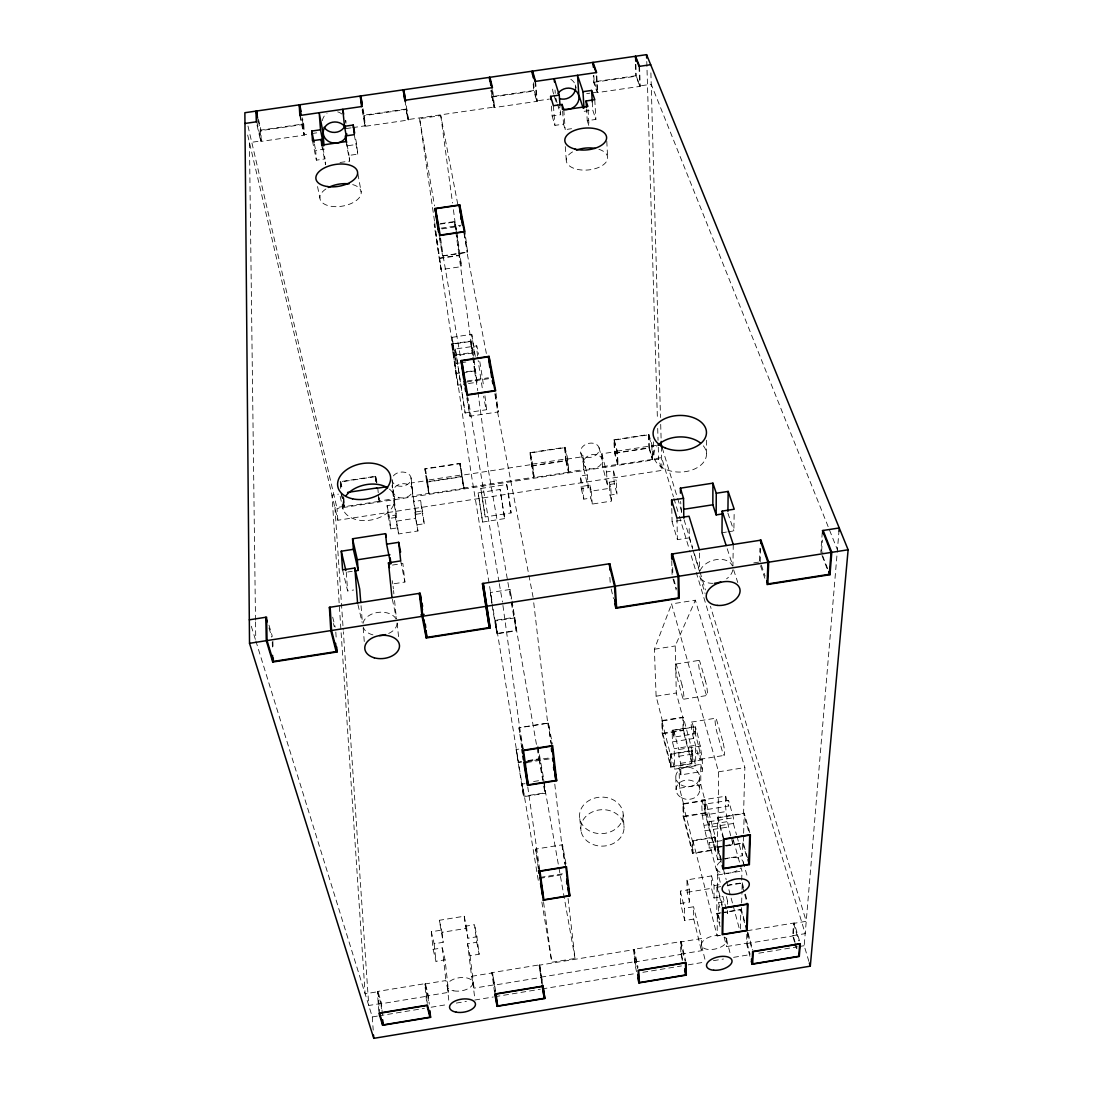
<?xml version="1.0" encoding="UTF-8"?>
<svg xmlns="http://www.w3.org/2000/svg" width="1093" height="1093" viewBox="0 0 1093 1093"><rect width="100%" height="100%" fill="white"/><g stroke="black" fill="none" stroke-linecap="round" stroke-linejoin="round"><path stroke-width="0.75" stroke-dasharray="5 3.75" d="M456.109 363.45L452.092 337.245L456.109 363.45L459.361 363.013M480.824 488.489L485.21 516.934L511.073 512.945L509.256 498.23L506.715 484.513L480.811 488.475L485.21 516.934M733.02 838.823L732.911 844.315L709.166 848.168L709.166 842.689L721.899 840.626M704.548 804.243L709.207 821.69L709.193 827.36L733.335 823.453L733.458 817.769L728.566 800.363L704.548 804.243L704.561 809.927L728.471 806.06L728.566 800.363M726.189 908.911L722.938 896.547L714.03 898.009L711.529 888.322L711.57 875.889L686.964 879.906L687.169 892.312L689.546 902.012L680.625 903.46L684.724 920.538L693.713 919.063L693.563 906.766L684.478 908.256L684.724 920.538M714.03 898.009L714.098 885.603L711.57 875.889M714.685 849.48L714.767 836.91L692.853 840.462L692.989 853.005L714.685 849.48L705.081 813.301L705.053 800.622L700.818 784.774L700.722 764.349L679.108 767.819L679.532 788.203L683.576 804.093L683.822 816.731L692.989 853.005M715.437 837.293L715.355 849.862L692.566 853.565L683.166 816.375L682.934 803.738L705.477 800.09L715.437 837.293L692.415 841.023L692.566 853.565M720.082 926.645L716.762 913.734L716.981 886.901L720.342 886.341M721.243 862.281L717.281 847.485L717.527 817.523L744.21 813.206L749.948 833.139M720.465 935.403L717.158 935.95L717.35 913.324L720.711 912.778M722.254 905.018L717.568 887.133L717.677 874.96L709.166 842.689M721.079 859.221L717.8 859.754L717.91 847.034L721.216 846.488M723.593 837.785L718.156 817.796L718.538 771.822L671.58 603.923L695.38 600.194L744.866 767.587L743.568 813.684L749.73 835.148M726.38 896.547L727.61 901.192L718.538 902.681L718.429 915.019L720.055 921.331M732.911 844.315C728.785 828.494 724.55 812.686 725.711 796.196L701.925 800.021C701.173 816.498 705.217 832.32 709.166 848.168M747.475 932.479L747.106 943.191L726.572 946.579L726.777 934.365M733.266 544.464L732.911 566.147L727.187 548.659M727.46 910.455L727.405 913.543L726.599 910.455M727.569 904.28L727.61 901.192M727.924 531.826L733.868 530.897L734.195 510.896M504.638 518.615L482.628 522.058L478.147 492.847L500.129 489.473L504.638 518.615L500.088 489.459M740.33 928.913L740.876 909.472L722.391 912.491M741.696 880.152L741.956 871.012L741.054 867.787A13.703 7.446 -13.7 0 1 720.847 872.487A13.703 7.446 -13.7 0 1 721.558 860.86M722.719 858.961L742.379 855.764L742.748 843.004L722.883 846.228M744.511 920.962L741.45 909.69L741.6 904.649M741.641 902.968L741.983 891.191M742.024 889.497L742.215 882.775L728.758 884.975M747.516 858.005L743.349 843.25L743.595 834.902M743.636 833.235L744.21 813.206M749.948 956.307L746.533 943.587L746.97 930.744L794.187 922.984L799.857 942.029M759.485 560.941L759.922 548.221M760.209 561.884L760.673 548.508M794.543 942.016L792.685 935.69L793.586 923.38L806.238 921.303L710.423 606.273M822.264 532.264L820.788 552.416L825.775 551.637M795.089 942.234L793.231 935.909L794.187 922.984M821.622 551.241L822.442 540.051M808.888 961.43L804.188 945.705L838.959 531.362M452.078 337.341L471.739 334.294L474.813 356.209M455.371 349.063L465.153 413.072L455.33 348.995L476.726 345.853M506.715 484.513L511.073 512.945M671.143 766.658L670.801 753.883L691.664 750.549L691.814 763.338L671.143 766.658L662.809 733.731L662.399 720.902L656.101 696.2L654.393 649.228L671.58 603.923M691.814 763.338L683.098 730.493L682.865 717.636L676.28 693.003L675.242 645.949L695.38 600.194M541.855 902.067L551.787 962.277L575.027 958.465L568.046 898.391M378.806 1011.435L377.358 991.488L425.355 983.604L428.47 995.969L429.289 1004.194M494.528 992.362L491.905 972.661L539.655 964.818L542.756 984.41M636.522 971.691L634.514 962.031L633.708 949.352L681.158 941.551L685.694 960.856M382.372 1014.973L381.512 1003.388L378.028 991.693L365.13 993.81L331.971 495.143L338.379 494.159M424.835 984.001L445.876 980.544L448.636 992.348L427.828 995.764L424.835 984.001L426.612 1002.185M440.411 930.28L431.311 931.769L434.153 943.778L443.157 942.303L439.331 920.279L464.211 916.221L465.427 926.195L474.526 924.719L476.753 942.248L467.572 943.751L471.561 976.322L492.547 972.866L495.689 991.269M541.923 983.645L539.122 965.215L634.309 949.571L638.025 967.346M682.36 960.501L680.871 954.107L680.584 941.961L701.392 938.545L693.563 906.766M381.512 1003.388L368.751 1005.492L343.366 631.795M471.561 976.322L474.048 988.154L494.815 984.738M540.898 977.156L635.074 961.649L634.309 949.571M680.871 954.107L701.446 950.719L701.392 938.545M792.685 935.69L805.199 933.627L689.656 550.544M377.358 991.488L381.02 1003.784L428.47 995.969M539.655 964.818L541.513 977.347L494.296 985.121L491.905 972.661M634.514 962.031L681.445 954.312L681.158 941.551M746.533 943.587L793.231 935.909M255.858 640.99L372.289 1016.927L377.331 1016.094M379.025 1015.821L424.398 1008.333M431.12 1007.227L447.925 1004.453M456.327 1003.073L466.41 1001.407M474.813 1000.027L493.298 996.98M494.979 996.693L540.352 989.22M542.032 988.946L636.14 973.426M642.862 972.305L681.513 965.939M688.235 964.832L705.04 962.059M713.442 960.665L723.525 959.012M733.608 957.345L750.413 954.572M758.815 953.192L797.466 946.811M799.147 946.538L804.188 945.705M717.677 874.96L741.956 871.012M680.625 903.46L680.352 891.109L689.355 889.647L686.964 879.906M714.098 885.603L721.599 884.374M439.331 920.279L442.064 932.329L466.697 928.312L467.913 938.245L476.917 936.783L474.526 924.719M687.169 892.312L711.529 888.322M717.568 887.133L720.779 886.614M727.187 885.562L741.614 883.212L747.421 904.294M431.311 931.769L433.129 949.38L442.323 947.877L445.07 959.818L448.636 992.348M716.762 913.734L720.055 913.201M721.694 912.928L741.45 909.69M433.129 949.38L435.984 961.321L445.07 959.818M467.572 943.751L470.058 955.733L479.144 954.244L476.917 936.783M679.532 788.203L700.818 784.774M683.576 804.093L705.053 800.622M683.166 816.375L705.491 812.768L705.477 800.09M683.822 816.731L705.081 813.301M701.993 815.446L725.492 811.648M718.156 817.796L743.568 813.684M538.33 868.634L535.652 849.097L562.512 844.752L566.201 865.096M709.207 821.69L733.458 817.769M704.602 825.311L728.225 821.499M704.602 830.817L728.129 827.005M717.281 847.485L743.349 843.25M540.161 877.406L563.482 873.621M539.682 878.403L564.261 874.4M521.744 747.913L518.984 727.815L548.454 723.115L552.348 743.937M661.784 720.574L683.275 717.158L692.306 750.877L692.443 763.665L670.733 767.149L662.208 733.403L661.784 720.574L670.378 754.389L670.733 767.149M662.399 720.902L682.865 717.636M544.191 782.178L545.557 793.204L523.629 796.715L516.156 749.525L523.055 748.527M691.445 722.077L715.423 718.251M672.127 730.274L693.604 726.845L695.462 733.69L673.903 737.133L672.127 730.274L672.427 741.874L674.176 748.719L674.682 769.158L695.735 765.783L695.558 745.289L674.176 748.719M673.903 737.133L673.725 730.356L695.408 726.9C699.739 741.464 702.731 756.219 702.621 771.385L680.912 774.869L679.108 767.819M662.208 733.403L683.494 730.001L683.275 717.158M662.809 733.731L683.098 730.493M517.945 762.163L521.252 761.643M527.864 760.578L539.45 758.733L538.057 747.653M521.675 761.999L518.533 762.504L495.375 620.291L514.502 617.285L516.21 630.442L497.26 633.421L492.246 604.279M527.987 760.988L539.013 759.225L511.715 602.311M525.965 761.643L550.093 757.791M527.004 762.477L550.94 758.651M672.427 741.874L693.713 738.472L693.604 726.845M680.912 774.869L680.693 763.338L678.862 756.274L678.712 749.511L700.627 746.013M670.378 754.389L692.306 750.877M678.862 756.274L700.654 752.776M533.616 781.509L543.358 779.951M525.023 783.654L521.853 784.159L523.629 796.715M699.957 759.293L724.263 755.386M680.693 763.338L702.58 759.826M516.156 749.525L524.08 796.21L544.956 792.849L544.164 786.4M718.538 771.822L744.866 767.587M654.393 649.228L675.242 645.949M675.884 664.038L699.069 660.377M656.101 696.2L676.28 693.003M683.671 699.206L707.144 695.476M523.274 748.992L519.653 727.583L547.702 723.115L533.493 600.672M491.932 603.76L490.32 592.543L510.035 589.469L511.811 599.497M753.787 562.881L758.61 562.13M515.076 617.887L495.006 621.043L496.85 633.844L516.743 630.716L512.111 601.177M390.761 528.903L388.193 516.183L395.297 515.09L397.811 527.823L390.761 528.903L389.654 518.369L396.65 517.29L392.168 485.142M415.886 514.325L422.882 513.245L420.586 500.512L413.55 501.591L415.886 514.325L411.269 482.983L426.926 480.592L425.382 468.979L459.839 463.705L461.67 475.264L532.728 464.375L534.094 477.204L463.596 488.038L461.765 476.466L427.582 481.712L429.125 493.326L413.605 495.703M587.324 474.881L580.328 475.961L581.339 488.858L588.28 487.779L587.324 474.881L582.856 456.696L567.308 459.074L564.63 447.679L530.324 452.926L534.094 477.204M602.667 466.684L618.064 464.32L617.354 451.395L601.833 453.786L602.667 466.684L607.353 484.855L614.28 483.775L616.985 494.022L610.003 495.102L609.211 482.177L616.247 481.084L616.985 494.022M414.834 512.084L417.936 530.966L398.48 533.971L395.967 521.238L415.572 518.219L414.834 512.084L421.925 510.991L420.586 500.512M589.851 485.155L591.327 491.14L610.768 488.147L611.547 501.086L592.256 504.064L590.794 498.066L589.851 485.155L582.801 486.235L580.328 475.961M417.184 524.831L424.221 523.752L422.882 513.245M581.339 488.858L583.799 499.146L590.794 498.066M347.752 572.008L352.219 571.311M392.455 565.067L402.866 563.455L404.916 582.036L392.865 583.908L393.371 588.881M671.785 508.45L672.086 521.73L683.835 519.899M342.587 569.904L347.615 590.944L353.654 590.001M672.086 521.73L677.387 539.682L689.287 537.838L689.15 526.198M721.981 532.756L726.435 532.059M340.702 488.393L340.21 481.685L375.678 476.261L377.044 482.915M426.434 480.333L424.89 468.733L460.221 463.323L462.052 474.868L426.434 480.333L428.757 493.708L464.074 488.284L460.221 463.323M529.859 452.666L565.026 447.283L567.704 458.677L568.866 472.19L533.698 477.586L529.859 452.666L533.698 477.586M613.829 439.823L648.873 434.454L652.22 445.725L652.685 459.32L617.654 464.703L614.594 453.363L613.829 439.823L616.903 451.136L617.654 464.703M341.084 486.959L340.715 481.931L375.309 476.644L376.607 482.983M618.064 464.32L615.004 452.98L614.28 440.083L648.463 434.85L651.811 446.122L652.234 459.06L661.634 457.625L673.425 496.755M532.25 464.115L567.704 458.677M616.903 451.136L652.22 445.725M651.811 446.122L656.538 445.397M531.704 465.741L565.737 460.536L568.401 471.944L583.826 469.566L588.28 487.779M615.004 452.98L648.914 447.775L652.234 459.06M531.321 466.124L566.201 460.781L568.866 472.19M614.594 453.363L649.351 448.034L652.685 459.32M343.83 497.943L344.459 506.332L334.936 507.794L343.243 630.087M378.41 497.834L379.052 501.018L394.614 498.627M341.071 493.421L344.104 506.701L379.558 501.263L379.23 497.916M337.846 520.241L337.04 508.477L658.614 459.087L661.989 470.373L337.846 520.241L247.209 133.032M388.193 516.183L387.1 505.649L394.149 504.57L392.127 485.92M601.833 453.786L606.547 471.93L613.542 470.851L616.247 481.084M473.064 352.342L471.001 341.03L451.628 343.94L453.513 355.293L473.064 352.342L477.067 382.263L463.309 384.271M452.133 344.24L454.073 355.881L472.695 353.066L470.591 341.467L452.133 344.24L471.22 473.775L492.219 602.352M460.986 362.767L465.878 362.029M456.368 373.328L459.675 372.836M466.274 371.839L474.512 370.595L477.75 390.638M451.628 343.94L455.972 373.751L460.727 373.041M462.325 372.795L475.018 370.882L477.067 382.263M467.244 380.979L488.393 377.782M466.438 382.058L489.486 378.574M455.972 373.751L457.858 385.16L461.642 384.517M465.181 412.949L486.453 409.725M466.82 398.016L469.935 416.228L498.299 411.911L495.689 390.843M440.588 223.614L454.934 221.496L456.683 230.91M439.7 224.174L454.497 221.988L456.587 233.246M441.135 228.164L460.74 225.267M441.914 228.902L460.249 226.183M439.509 238.247L442.515 255.83L467.585 252.114L464.935 231.771M440.602 238.288L443.13 255.899L466.984 252.36L486.358 353.463M434.727 222.753L439.605 258.044L458.964 255.175L473.009 355.949M439.181 258.522L459.497 255.502L461.56 266.596L441.039 269.643L434.222 224.557L441.039 269.643M322.872 147.555L325.099 158.895L316.383 160.165L315.672 150.41L324.32 149.14M348.066 145.683L356.701 144.426L355.252 136.352M551.378 106.171L552.143 115.981L560.695 114.724L560.094 106.554M584.195 111.308L592.734 110.065L595.876 119.41L587.255 120.667L586.558 109.177M340.019 162.502L349.651 161.095L349.063 155.411L357.766 154.14L356.701 144.426M552.143 115.981L554.93 125.381L563.551 124.124L565.218 129.63L571.571 128.701M255.502 620.209L249.45 142.609L261.186 140.915L260.926 130.108L303.116 123.987L301.818 117.607M363.04 108.74L364.147 115.134L406.145 109.054L407.839 119.615L494.542 107.018L492.465 87.618M491.304 90.172L492 96.608L533.753 90.541L536.704 100.898L549.342 99.067M593.8 75.321L594.168 81.784L635.743 75.759L639.692 85.937L651.223 84.27L837.416 549.82M303.745 124.383L304.414 135.122L260.762 141.462L260.517 130.654L303.745 124.383L302.406 117.853M491.522 97.154L534.313 90.951L537.278 101.307L494.063 107.579L490.812 90.555M593.677 82.344L636.276 76.168L640.225 86.347L597.215 92.604L593.677 82.344L593.294 75.718M299.837 115.516L303.786 134.726L310.18 133.797M311.765 133.565L318.145 132.636M346.317 128.55L351.099 127.854M352.684 127.621L365.431 125.777L364.147 115.134M586.681 93.643L589.824 93.178M591.409 92.96L597.707 92.044L596.819 75.786M362.125 109.874L364.98 126.323L408.44 120.011L405.448 100.214M434.495 221.087L419.603 118.659L440.766 115.585L457.748 204.2M471.711 334.28L475.305 356.386M822.715 555.968L828.18 570.027M821.991 555.545L827.456 569.603M594.168 81.784L597.707 92.044M761.302 565.026L765.114 576.052M760.523 565.682L764.868 578.279M727.883 513.082L733.868 530.897M587.255 120.667L589.045 126.146L587.87 106.39M575.273 85.008L576.23 87.946M733.649 569.89L737.775 582.528M251.294 626.248L255.352 639.364M662.262 447.939L677.154 496.905M677.646 498.531L681.622 511.592M684.109 519.762L692.552 547.511M694.533 554.042L699.493 570.355M699.998 571.994L705.45 589.947M555.654 98.151L557.034 102.674M557.485 104.177L560.695 114.724M681.636 512.658L680.611 501.455M689.287 537.838L692.689 549.014M693.167 550.612L699.479 571.366L699.37 549.738M553.932 95.064L556.173 102.455A11.818 10.452 -25.1 0 1 555.886 98.602M699.78 576.12L705.081 593.567M673.916 498.381L678.835 514.68M679.327 516.306L689.164 548.918M793.586 923.38L798.778 940.854M268.987 625.169L272.335 636.413M269.001 627.956L271.733 637.123M795.567 943.805L796.961 948.56M795.007 943.601L796.414 948.341M673.78 579.249L676.512 588.799M673.001 578.825L676.184 589.974M742.748 843.004L746.902 857.759M725.711 796.196L728.471 806.06M733.335 823.453L736.504 834.751M736.955 836.377L742.379 855.764M743.199 861.885L747.762 878.198M733.471 840.421L740.617 866.175M742.215 882.775L743.568 887.639M745.344 894.129L747.585 902.231M717.527 817.523L722.951 837.511M614.28 440.083L617.354 451.395M747.967 932.548L752.735 950.104M747.831 933.928L752.162 949.899M740.876 909.472L744.798 923.954M700.722 764.349L702.621 771.385M747.106 943.191L750.112 954.326M717.91 847.034L721.435 860.191M691.664 750.549L695.735 765.783M714.767 836.91L721.353 861.544M723.552 869.755L726.176 879.605M726.626 881.245L732.775 904.239M733.212 905.878L739.36 928.872M683.494 730.001L692.443 763.665M701.925 800.021L704.561 809.927M705.491 812.768L717.8 859.754M716.735 868.949L721.038 885.303M716.981 886.901L722.077 906.411M609.211 482.177L610.768 488.147M718.538 902.681L720.191 909.021M673.725 730.356L678.712 749.511M599.06 447.638L602.011 458.992M726.49 939.311L730.63 955.282M610.003 495.102L611.547 501.086M724.126 937.111L726.572 946.579M717.35 913.324L719.85 922.998M670.801 753.883L674.682 769.158M692.853 840.462L717.158 935.95M682.934 803.738L692.415 841.023M332.682 617.162L335.182 627.095M333.474 623.502L334.294 626.74M580.807 453.035L583.594 464.416M701.638 945.841L705.163 960.241M693.713 919.063L701.446 950.719M492 96.608L494.542 107.018M611.178 589.031L613.515 598.65M482.628 522.058L478.119 492.834M680.352 891.109L684.478 908.256M680.584 941.961L685.12 961.253M681.445 954.312L682.947 960.706M247.974 126.023L337.04 508.477M357.957 604.593L362.125 622.395M340.142 496.4L343.106 509.324M256.814 121.747L261.186 140.915M341.576 493.667L344.459 506.332M257.019 125.094L260.762 141.462M258.413 118.973L260.926 130.108M340.715 481.931L342.505 489.842M258.29 120.872L260.517 130.654M340.21 481.685L341.726 488.325M392.332 599.237L396.09 617.094M530.324 452.926L532.728 464.375M633.708 949.352L637.765 968.753M635.074 961.649L636.754 969.682M392.196 580.656L392.865 583.908M300.384 115.434L304.414 135.122M378.875 497.93L379.558 501.263M464.211 916.221L466.697 928.312M465.427 926.195L467.913 938.245M317.544 186.575L319.894 198.079M312.461 140.737L316.383 160.165M314.388 143.948L315.672 150.41M387.1 505.649L389.654 518.369M400.707 560.9L404.916 582.036M476.753 942.248L479.144 954.244M394.149 504.57L396.65 517.29M321.711 145.123L325.564 164.606L325.099 158.895M463.91 233L467.585 252.114M494.815 393.781L498.299 411.911M533.111 597.324L497.602 412.102L495.334 393.835M547.702 723.115L551.979 746.095M346.973 144.057L349.063 155.411M346.044 141.584L349.651 161.095M415.572 518.219L417.936 530.966M565.887 867.132L561.816 844.684L554.616 782.67M357.889 173.91L361.182 192.013M354.269 134.658L357.766 154.14M421.925 510.991L424.221 523.752M537.865 746.068L544 780.607M539.45 758.733L543.235 780.074M543.645 781.618L575.027 958.465M511.305 602.721L516.21 630.442M539.013 759.225L542.579 779.405M543.768 786.127L544.956 792.849M425.382 468.979L427.582 481.712M362.575 109.136L365.431 125.777M424.89 468.733L429.125 493.326M419.603 118.659L434.563 205.908M443.13 255.899L460.522 357.356M499.023 582.009L468.036 397.961M499.31 583.689L502.479 602.106M518.984 727.815L522.509 748.705M439.605 258.044L454.073 355.881M539.737 869.714L527.782 786.974M535.652 849.097L539.04 869.495M538.275 880.33L522.276 783.326L524.08 796.21M490.32 592.543L491.973 602.598M492.164 605.372L496.85 633.844M408.44 120.011L406.746 109.45L363.709 115.694L364.98 126.323M464.074 488.284L462.243 476.712L427.199 482.095L428.757 493.708M541.513 977.347L542.538 983.85M539.122 965.215L541.964 983.167M404.916 100.296L407.839 119.615M459.839 463.705L463.596 488.038M453.513 355.293L457.858 385.16M495.375 620.291L497.26 633.421M439.605 235.514L442.515 255.83M466.971 395.188L469.935 416.228M502.93 605.454L519.653 727.583M543.59 902.367L551.787 962.277M440.766 115.585L452.516 202.997M453.417 209.719L459.497 255.502M473.228 357.616L475.018 370.882M477.969 392.319L488.571 471.11L510.868 599.442M454.497 221.988L455.603 230.281M455.836 231.948L458.964 255.175M470.591 341.467L472.559 356.031M472.777 357.643L474.512 370.595M456.97 232.467L461.56 266.596M492.547 972.866L495.17 992.553M464.484 233.123L466.984 252.36M510.035 589.469L511.292 599.101M470.058 955.733L474.048 988.154M411.023 477.737L412.444 489.377M472.804 982.265L474.813 998.674M411.269 482.983L413.55 501.591M548.454 723.115L550.79 743.281M562.512 844.752L564.78 864.344M397.811 527.823L398.48 533.971M442.064 932.329L443.157 942.303M392.1 480.633L393.371 492.301M447.256 986.473L449.059 1002.923M395.297 515.09L395.967 521.238M442.323 947.877L445.876 980.544M492.11 89.353L494.063 107.579M434.153 943.778L435.984 961.321M345.975 123.304L345.661 120.257A11.722 10.547 2.3 0 1 345.743 123.181M397.142 622.955L398.658 637.779M393.548 590.534L393.876 593.854M394.559 600.481L396.417 618.706M579.796 818.671L581.039 831.186M377.905 489.322L378.233 492.656M378.397 494.337L379.052 501.018M427.828 995.764L428.47 1002.349M375.678 476.261L376.334 482.928M425.355 983.604L427.295 1003.442M375.309 476.644L375.801 481.644M535.037 81.456L536.704 100.898M567.308 459.074L568.401 471.944M533.603 82.685L534.313 90.951M565.026 447.283L566.201 460.781M533.193 84.093L533.753 90.541M564.63 447.679L565.737 460.536M535.57 81.374L537.278 101.307M363.177 627.792L364.365 642.67M361.032 605.7L362.37 622.341M553.4 105.707L554.93 125.381M582.801 486.235L583.799 499.146M555.039 90.036L555.285 93.288M582.856 456.696L583.826 469.566M343.352 496.646L344.104 506.701M381.02 1003.784L381.512 1010.397M563.797 109.901L565.218 129.63M591.327 491.14L592.256 504.064M565.286 146.599L566.256 159.906M562.594 111.008L563.551 124.124M378.028 991.693L379.49 1011.626M346.262 572.226L347.615 590.944M372.289 1016.927L373.205 1030.112M623.229 815.036A21.874 18.267 -3.3 0 1 590.398 831.377A21.874 18.267 -3.3 0 1 590.493 799.721A21.874 18.267 -3.3 0 1 623.229 815.036L624.062 827.606A21.655 18.212 -3.2 0 1 591.545 843.851A21.655 18.212 -3.2 0 1 591.627 812.29A21.655 18.212 -3.2 0 1 624.062 827.606M609.853 577.364L610.29 584.127M606.547 471.93L607.353 484.855M335.811 632.068L336.343 640.361M303.116 123.987L303.786 134.726M592.269 101.881L592.734 110.065M613.542 470.851L614.28 483.775M594.77 99.695L595.876 119.41M596.3 75.95L597.215 92.604M606.793 141.216L607.64 157.911M635.334 64.419L635.743 75.759M648.463 434.85L648.914 447.775M639.036 66.4L639.692 85.937M635.866 64.542L636.276 76.168M648.873 434.454L649.351 448.034M653.368 441.845L653.805 455.057M639.555 66.331L640.225 86.347M646.783 61.481L657.439 419.835M657.699 428.374L658.054 440.315M658.259 447.146L658.614 459.087M650.895 72.862L660.514 417.54M660.705 424.357L661.128 439.7M661.32 446.286L661.989 470.373M675.788 777.041L676.102 789.747M672.673 567.554L672.837 574.358M671.758 560.709L672.099 575.642M272.895 641.359L273.086 649.72M272.266 642.001L272.458 650.362M676.977 518.096L677.387 539.682M689.355 889.647L689.546 902.012M255.53 621.917L255.748 638.981M695.408 726.9L695.462 733.69M699.588 776.809L699.67 789.542M706.461 440.247L706.474 453.499M484.937 395.789A32.407 0.82 81.4 0 1 483.625 396.158M482.245 387.755A32.407 0.82 81.4 0 1 478.201 360.553M477.614 356.058A32.407 0.82 81.4 0 1 478.529 354.337M479.786 361.605A32.407 0.82 81.4 0 1 483.775 387.387M570.806 79.311A11.695 10.411 -25.6 0 1 575.601 87.864M553.809 93.971A11.695 10.411 -25.6 0 1 553.208 86.224M559.78 107.51A11.818 10.452 -25.1 0 1 558.919 106.827M322.421 120.681A11.722 10.547 2.3 0 1 327.012 113.412M337.682 111.869A11.722 10.547 2.3 0 1 341.863 114.041M724.673 937.152A12.87 6.572 -12.8 0 1 716.803 948.628A12.87 6.572 -12.8 0 1 701.528 943.737A12.87 6.572 -12.8 0 1 719.918 935.635M732.775 569.89A17.078 11.422 -16.7 0 1 726.585 578.825M713.101 583.32A17.078 11.422 -16.7 0 1 699.575 575.068M700.121 570.71A17.078 11.422 -16.7 0 1 716.243 559.63A17.078 11.422 -16.7 0 1 732.269 565.696M397.128 623.42A17.174 11.613 -5.8 0 1 387.086 634.09M372.932 634.869A17.174 11.613 -5.8 0 1 363.409 627.614M363.026 623.365A17.174 11.613 -5.8 0 1 378.301 612.367A17.174 11.613 -5.8 0 1 396.253 619.28M725.11 859.112A13.703 7.446 -13.7 0 1 743.39 863.238M703.305 445.794A26.341 17.57 -1.4 0 1 680.297 472.067A26.341 17.57 -1.4 0 1 656.838 446.613M598.896 149.29A20.753 11.026 -4.7 0 1 602.94 165.098A20.753 11.026 -4.7 0 1 572.677 167.844A20.753 11.026 -4.7 0 1 573.033 151.64M389.422 489.09A26.492 17.843 -11.7 0 1 372.822 519.667A26.492 17.843 -11.7 0 1 343.776 499.282M352.67 184.594A20.876 11.135 -9.6 0 1 356.359 200.497A20.876 11.135 -9.6 0 1 326.11 204.938A20.876 11.135 -9.6 0 1 326.848 188.379M705.531 681.267L700.381 663.314A8.689 1.175 80.3 0 0 698.55 662.413A8.689 1.175 80.3 0 0 700.435 674.477L705.545 692.402A8.799 1.202 80.2 0 0 707.458 693.509A8.799 1.202 80.2 0 0 705.531 681.267M722.637 740.835L717.104 721.558A9.045 1.257 80 0 0 715.082 720.15A9.045 1.257 80 0 0 717.022 732.638L722.514 751.888A9.168 1.284 79.9 0 0 724.632 753.528A9.168 1.284 79.9 0 0 722.637 740.835M682.005 684.997L677.1 667.003A8.689 1.038 80.4 0 0 675.46 666.074A8.689 1.038 80.4 0 0 677.346 678.138L682.21 696.118A8.799 1.066 80.3 0 0 683.917 697.252A8.799 1.066 80.3 0 0 682.005 684.997M698.263 744.729L693.003 725.397A9.058 1.12 80.1 0 0 691.172 723.962A9.058 1.12 80.1 0 0 693.126 736.463L698.345 755.755A9.181 1.134 80 0 0 700.258 757.435A9.181 1.134 80 0 0 698.263 744.729M586.408 457.325A9.523 7.05 -14.4 0 0 599.224 448.267A9.523 7.05 -14.4 0 0 584.14 445.329A9.523 7.05 -14.4 0 0 586.408 457.325M589.236 468.706A9.605 7.05 -14.3 0 0 602.175 459.62A9.605 7.05 -14.3 0 0 586.968 456.696A9.605 7.05 -14.3 0 0 589.236 468.706M397.155 485.688A9.577 7.104 -6.3 0 0 411.091 478.379A9.577 7.104 -6.3 0 0 396.417 473.406A9.577 7.104 -6.3 0 0 397.155 485.688M398.453 497.356A9.659 7.104 -6.3 0 0 412.526 490.006A9.659 7.104 -6.3 0 0 397.729 485.06A9.659 7.104 -6.3 0 0 398.453 497.356M453.786 990.845A12.952 6.64 -8.2 0 0 472.873 982.867A12.952 6.64 -8.2 0 0 453.417 979.287A12.952 6.64 -8.2 0 0 453.786 990.845M681.103 784.965A11.914 9.687 2.2 0 0 699.575 777.738A11.914 9.687 2.2 0 0 682.401 768.229A11.914 9.687 2.2 0 0 681.103 784.965M681.349 797.658A11.791 9.659 2.4 0 0 699.657 790.471A11.791 9.659 2.4 0 0 682.647 780.962A11.791 9.659 2.4 0 0 681.349 797.658"/><path stroke-width="1.5" d="M722.856 513.86L716.147 514.899L712.841 504.788L712.923 483.161L680.392 488.175L680.474 493.162M716.147 514.899L716.27 493.257L712.923 483.161M716.27 493.257L728.17 491.413L734.223 509.215L722.186 511.087L721.981 532.756L726.148 545.475M722.992 868.867L723.375 839.055L750.385 834.669L749.374 864.563L722.992 868.867L722.118 865.574M727.911 511.415L728.17 491.413M747.12 930.608L748.036 903.856L722.5 908.037L722.159 934.706L747.12 930.608L745.809 925.785M760.851 543.494L760.96 540.147L671.594 554.069L671.717 559.042M752.093 964.258L752.599 951.497L800.322 943.628L799.297 956.457L752.093 964.258L751.233 961.075M760.195 540.27L767.928 562.308L767.04 584.577L829.997 574.713L831.8 552.334L823.152 530.474L822.92 533.671M752.681 963.862L753.159 951.702L799.721 944.024L798.737 956.252L752.681 963.862L751.397 959.094M838.959 531.362L839.246 527.96L822.387 530.583L831.022 552.457L829.273 574.29L767.832 583.922L768.707 562.185L760.96 540.147M257.552 117.62L256.076 111.103L244.873 112.716L249.518 643.312L373.779 1038.35L810.296 966.157L848.127 549.779L646.578 54.65L635.566 56.235L635.743 61.222M429.932 1017.159L426.939 1005.492L379.613 1013.293L383.11 1024.892L429.932 1017.159L429.276 1010.574M497.643 1005.97L544.232 998.278L542.483 986.433L495.389 994.206L497.643 1005.97L496.126 994.534M639.432 982.566L685.721 974.915L685.489 962.865L638.708 970.57L639.432 982.566L637.752 974.519M430.587 1017.351L427.459 1005.095L378.929 1013.088L382.605 1025.275L430.587 1017.351L429.932 1010.765M497.124 1006.366L544.861 998.483L543.016 986.036L494.746 994.002L497.124 1006.366L495.594 994.931M638.872 982.949L686.308 975.12L686.076 962.455L638.093 970.365L638.872 982.949L637.861 978.126M569.166 895.618L543.877 899.744L539.997 871.326L565.887 867.132L569.166 895.618L567.732 887.666M543.289 900.195L569.836 895.864L566.488 866.653L539.3 871.066L543.358 900.714M523.82 762.982L527.004 762.477M528.206 784.829L555.927 780.388L551.979 746.095L523.547 750.631L528.206 784.829L524.353 761.903M527.577 785.361L556.665 780.703L552.648 745.549L522.768 750.304L527.577 785.361L524.08 764.581M249.313 619.827L266.596 617.135L267.061 640.566L273.359 661.415L336.152 651.578L335.633 643.285M336.152 651.578L330.783 630.606L329.389 607.366L420.108 593.239L421.351 599.743M485.62 604.784L482.464 583.525L609.757 563.701L615.291 586.162L616.602 607.626L678.452 597.926L678.043 576.353L671.594 554.069M420.887 614.894L424.139 614.375M249.518 643.312L266.268 640.689L272.731 662.057L337.068 651.974L336.753 647.001M267.061 640.566L330.783 630.606M330.168 607.243L331.575 630.483L422.062 616.356L419.329 593.349L422.513 610.017M486.125 606.342L489.281 627.587L426.898 637.356L422.854 616.22L486.125 606.342L482.464 583.525M422.062 616.356L426.229 637.998L490.129 627.983L486.918 606.219L614.512 586.285L608.992 563.824M615.291 586.162L678.043 576.353M614.69 603.459L615.865 608.282L679.231 598.336L678.821 576.23L767.928 562.308M768.707 562.185L831.022 552.457M831.8 552.334L848.127 549.779M355.198 570.847L358.19 570.382L353.381 549.328L352.547 538.767L385.542 533.671L386.212 536.923M360.758 602.38L359.693 589.059L354.842 568.005L342.587 569.904L341.276 551.2L353.381 549.328M390.625 563.674L386.608 544.191L398.685 542.333L400.612 552.074M671.703 505.13L671.594 500.157L683.521 498.312L683.822 518.246M358.19 570.382L357.343 559.807L389.887 554.779M683.958 509.256L712.841 504.788M391.991 597.611L388.48 562.799L400.707 560.9L398.685 542.333M347.574 492.424L376.825 487.943M376.457 488.325L385.856 486.877M658.109 445.152L661.265 444.673L662.262 447.939M461.027 360.553L489.022 356.332L495.689 390.843L466.971 395.188L461.027 360.553L463.541 378.26M461.765 360.868L488.434 356.851L494.924 390.515L467.572 394.655L461.765 360.868L464.798 382.304M434.973 208.503L459.743 204.856L464.935 231.771L439.605 235.514L434.973 208.503L435.451 211.864M435.615 208.736L459.21 205.265L464.265 231.525L440.137 235.091L435.615 208.736L436.066 211.919M244.969 123.454L256.814 121.747L256.609 111.021L299.209 104.86L301.162 114.423M300.384 115.434L299.742 104.791L360.307 96.034L361.715 104.218M299.209 104.86L299.837 115.516L362.084 106.499L360.827 95.952L403.235 89.831L404.916 100.296L492.465 87.618L489.924 77.289L532.086 71.195L535.037 81.456L596.641 72.534L593.075 62.383L635.047 56.317L639.036 66.4L650.677 64.719M405.503 101.239L403.768 89.749L489.391 77.371L491.932 87.7M533.179 77.74L532.605 71.127L592.556 62.465L596.109 72.616M322.544 145.943L321.274 139.453L312.461 140.737L311.792 131.051L320.522 129.78L319.183 112.716L322.941 131.939L323.938 144.454M346.29 135.997L344.5 126.296L353.217 125.039L354.665 133.114M550.858 99.641L550.612 96.375L559.247 95.118L559.971 104.928M583.211 108.303L578.798 94.79L577.541 75.308L582.979 91.675L591.6 90.432L594.77 99.695L586.067 100.966L586.463 107.538M321.274 139.453L321.711 145.123L346.044 141.584L345.47 135.942L354.269 134.658L353.217 125.039M586.067 100.966L587.87 106.39L563.797 109.901L562.116 104.45L553.4 105.707L550.612 96.375M635.566 56.235L639.555 66.331M828.781 571.584L829.997 574.713M766.753 580.779L767.832 583.922M722.186 511.087L733.266 544.464M559.247 95.118L554.178 78.682L554.424 81.934M680.392 488.175L683.521 498.312M699.37 549.738L689.041 516.224L676.977 518.096L671.594 500.157M809.366 963.001L810.296 966.157M267.184 621.849L265.818 617.258L266.268 640.689M532.605 71.127L535.57 81.374M678.821 576.23L672.373 553.946L672.482 559.056M747.981 859.644L749.374 864.563M331.575 630.483L337.068 651.974M329.389 607.366L330.195 610.591M614.649 599.606L616.602 607.626M341.276 551.2L345.88 570.614M684.819 968.712L686.308 975.12M684.601 970.106L685.721 974.915M352.547 538.767L357.343 559.807M256.609 111.021L257.32 114.205M388.48 562.799L389.491 567.663M299.742 104.791L301.067 111.322M311.792 131.051L314.06 142.336M320.522 129.78L323.692 145.915M492.274 380.596L492.916 383.889M421.966 602.994L422.595 606.246M552.539 758.392L553.126 761.575M553.714 764.772L554.602 769.54M555.189 772.737L556.665 780.703M553.509 767.327L554.11 770.592M554.711 773.858L555.927 780.388M345.47 135.942L346.672 142.432M343.667 114.109L342.792 109.286L344.5 126.296M566.816 879.155L567.718 884.169M568.319 887.502L569.836 895.864M566.584 881.3L567.158 884.483M360.827 95.952L362.22 103.944M438.416 231.853L435.943 215.225M463.992 381.471L464.566 384.791M465.126 388.097L465.686 391.403M540.161 877.406L543.084 894.962M540.516 883.431L542.456 895.167M403.768 89.749L405.448 100.214M486.918 606.219L483.243 583.402L486.467 605.18M486.727 606.806L490.129 627.983M485.879 606.41L489.281 627.587M542.797 985.476L544.861 998.483M542.183 985.271L544.232 998.278M403.235 89.831L404.929 101.034M436.531 215.089L438.58 229.393M521.976 749.579L522.44 752.94M522.891 756.288L523.356 759.635M538.562 870.26L539.013 873.512M459.21 205.265L460.249 213.217M460.672 216.4L461.082 219.584M459.743 204.856L462.38 225.035M489.022 356.332L491.645 377.29M488.434 356.851L489.678 366.756M425.327 624.226L425.724 627.505M426.12 630.798L426.898 637.356M424.057 619.95L426.229 637.998M420.108 593.239L422.854 616.22M360.307 96.034L361.551 106.581M551.378 748.322L551.76 751.683M489.924 77.289L490.784 85.336M489.391 77.371L489.746 80.663M390.201 557.785L390.816 563.797M385.542 533.671L386.608 544.191M532.086 71.195L532.359 74.42M354.842 568.005L357.575 602.967M382.741 1019.933L383.11 1024.892M382.236 1020.315L382.605 1025.275M562.116 104.45L562.471 109.368M373.546 1035.057L373.779 1038.35M582.979 91.675L583.99 108.029M609.757 563.701L610.181 570.3M614.512 586.285L615.865 608.282M591.6 90.432L592.269 101.881M593.075 62.383L593.349 67.233M646.578 54.65L646.673 58.066M661.183 441.394L661.32 446.518M273.277 658.082L273.359 661.415M272.581 655.376L272.731 662.057M256.076 111.103L256.281 121.815M575.533 88.847A11.695 10.411 -25.6 0 1 559.589 98.63M557.922 93.492A11.818 10.452 -25.1 0 1 573.074 89.039A11.818 10.452 -25.1 0 1 578.006 102.168A11.818 10.452 -25.1 0 1 563.851 109.286M344.828 126.214A11.722 10.547 2.3 0 1 334.882 132.403A11.722 10.547 2.3 0 1 324.088 127.307M346.836 133.865A11.845 10.588 1.8 0 1 329.881 142.063A11.845 10.588 1.8 0 1 326.739 124.985A11.845 10.588 1.8 0 1 345.771 128.113M720.67 581.886A17.078 11.422 -16.7 0 1 714.631 583.225M385.569 634.582A17.174 11.613 -5.8 0 1 379.449 635.539M658.218 445.042A26.341 17.57 -1.4 0 1 700.381 442.966M576.366 150.137A20.753 11.026 -4.7 0 1 595.207 148.402M345.948 495.757A26.492 17.843 -11.7 0 1 387.687 487.874M328.501 187.463A20.876 11.135 -9.6 0 1 349.05 183.884M723.101 908.269L722.76 934.296L746.546 930.389L747.421 904.294L723.101 908.269M724.017 839.315L723.634 868.402L748.76 864.317L749.73 835.148L724.017 839.315M713.797 970.242A13.007 6.517 -12.8 0 0 732.009 960.665A13.007 6.517 -12.8 0 0 712.049 959.053A13.007 6.517 -12.8 0 0 713.797 970.242M456.177 1012.173A13.089 6.599 -8.3 0 0 475.482 1004.194A13.089 6.599 -8.3 0 0 455.822 1000.71A13.089 6.599 -8.3 0 0 456.177 1012.173M717.268 605.399A17.324 11.408 -16.5 0 0 739.838 588.84A17.324 11.408 -16.5 0 0 712.363 586.244A17.324 11.408 -16.5 0 0 717.268 605.399M374.202 657.781A17.42 11.613 -5.9 0 0 399.478 645.389A17.42 11.613 -5.9 0 0 372.713 637.725A17.42 11.613 -5.9 0 0 374.202 657.781M729.769 894.402A13.867 7.391 -13.6 0 0 749.279 883.759A13.867 7.391 -13.6 0 0 728.102 881.655A13.867 7.391 -13.6 0 0 729.769 894.402M665.077 447.857A26.697 17.543 -1.6 0 0 706.42 433.634A26.697 17.543 -1.6 0 0 667.864 417.471A26.697 17.543 -1.6 0 0 665.077 447.857M575.068 149.099A20.958 10.944 -4.7 0 0 606.615 137.882A20.958 10.944 -4.7 0 0 575.437 130.081A20.958 10.944 -4.7 0 0 575.068 149.099M352.561 498.818A26.833 17.816 -11.5 0 0 390.584 477.04A26.833 17.816 -11.5 0 0 349.227 468.064A26.833 17.816 -11.5 0 0 352.561 498.818M327.353 186.534A21.095 11.053 -9.5 0 0 357.589 172.27A21.095 11.053 -9.5 0 0 325.29 167.475A21.095 11.053 -9.5 0 0 327.353 186.534"/></g></svg>
